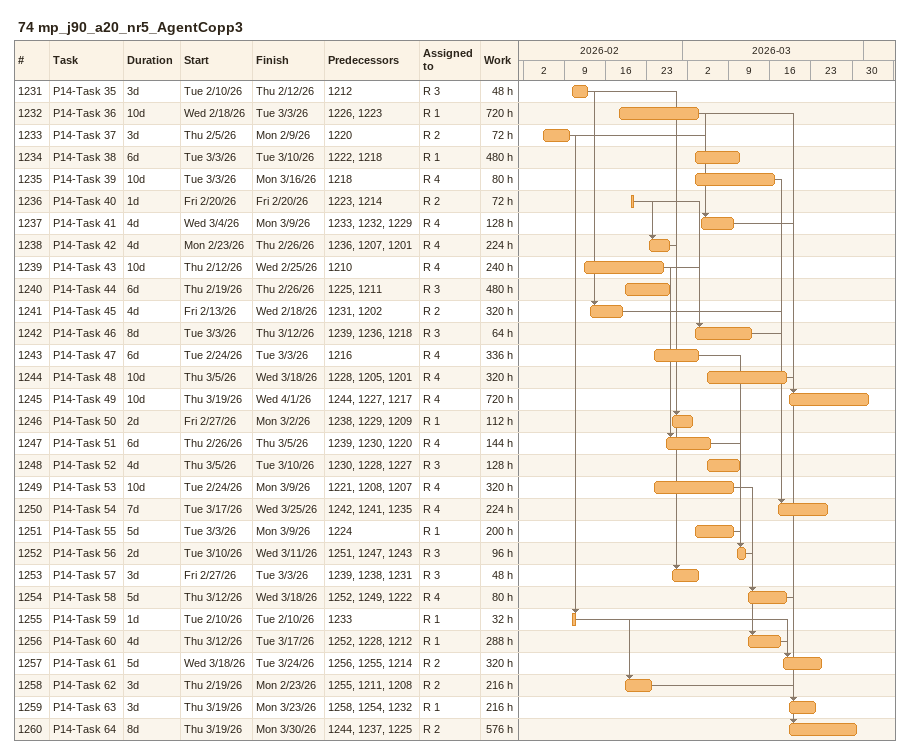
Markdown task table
74 mp_j90_a20_nr5_AgentCopp3

| ID | Task | Duration | Start | Finish | Predecessors | Resources | Work (h) |
|---|---|---|---|---|---|---|---|
| 1231 | P14-Task 35 | 3d | 2026-02-10 | 2026-02-12 | 1212 | R 3 | 48 |
| 1232 | P14-Task 36 | 10d | 2026-02-18 | 2026-03-03 | 1226, 1223 | R 1 | 720 |
| 1233 | P14-Task 37 | 3d | 2026-02-05 | 2026-02-09 | 1220 | R 2 | 72 |
| 1234 | P14-Task 38 | 6d | 2026-03-03 | 2026-03-10 | 1222, 1218 | R 1 | 480 |
| 1235 | P14-Task 39 | 10d | 2026-03-03 | 2026-03-16 | 1218 | R 4 | 80 |
| 1236 | P14-Task 40 | 1d | 2026-02-20 | 2026-02-20 | 1223, 1214 | R 2 | 72 |
| 1237 | P14-Task 41 | 4d | 2026-03-04 | 2026-03-09 | 1233, 1232, 1229 | R 4 | 128 |
| 1238 | P14-Task 42 | 4d | 2026-02-23 | 2026-02-26 | 1236, 1207, 1201 | R 4 | 224 |
| 1239 | P14-Task 43 | 10d | 2026-02-12 | 2026-02-25 | 1210 | R 4 | 240 |
| 1240 | P14-Task 44 | 6d | 2026-02-19 | 2026-02-26 | 1225, 1211 | R 3 | 480 |
| 1241 | P14-Task 45 | 4d | 2026-02-13 | 2026-02-18 | 1231, 1202 | R 2 | 320 |
| 1242 | P14-Task 46 | 8d | 2026-03-03 | 2026-03-12 | 1239, 1236, 1218 | R 3 | 64 |
| 1243 | P14-Task 47 | 6d | 2026-02-24 | 2026-03-03 | 1216 | R 4 | 336 |
| 1244 | P14-Task 48 | 10d | 2026-03-05 | 2026-03-18 | 1228, 1205, 1201 | R 4 | 320 |
| 1245 | P14-Task 49 | 10d | 2026-03-19 | 2026-04-01 | 1244, 1227, 1217 | R 4 | 720 |
| 1246 | P14-Task 50 | 2d | 2026-02-27 | 2026-03-02 | 1238, 1229, 1209 | R 1 | 112 |
| 1247 | P14-Task 51 | 6d | 2026-02-26 | 2026-03-05 | 1239, 1230, 1220 | R 4 | 144 |
| 1248 | P14-Task 52 | 4d | 2026-03-05 | 2026-03-10 | 1230, 1228, 1227 | R 3 | 128 |
| 1249 | P14-Task 53 | 10d | 2026-02-24 | 2026-03-09 | 1221, 1208, 1207 | R 4 | 320 |
| 1250 | P14-Task 54 | 7d | 2026-03-17 | 2026-03-25 | 1242, 1241, 1235 | R 4 | 224 |
| 1251 | P14-Task 55 | 5d | 2026-03-03 | 2026-03-09 | 1224 | R 1 | 200 |
| 1252 | P14-Task 56 | 2d | 2026-03-10 | 2026-03-11 | 1251, 1247, 1243 | R 3 | 96 |
| 1253 | P14-Task 57 | 3d | 2026-02-27 | 2026-03-03 | 1239, 1238, 1231 | R 3 | 48 |
| 1254 | P14-Task 58 | 5d | 2026-03-12 | 2026-03-18 | 1252, 1249, 1222 | R 4 | 80 |
| 1255 | P14-Task 59 | 1d | 2026-02-10 | 2026-02-10 | 1233 | R 1 | 32 |
| 1256 | P14-Task 60 | 4d | 2026-03-12 | 2026-03-17 | 1252, 1228, 1212 | R 1 | 288 |
| 1257 | P14-Task 61 | 5d | 2026-03-18 | 2026-03-24 | 1256, 1255, 1214 | R 2 | 320 |
| 1258 | P14-Task 62 | 3d | 2026-02-19 | 2026-02-23 | 1255, 1211, 1208 | R 2 | 216 |
| 1259 | P14-Task 63 | 3d | 2026-03-19 | 2026-03-23 | 1258, 1254, 1232 | R 1 | 216 |
| 1260 | P14-Task 64 | 8d | 2026-03-19 | 2026-03-30 | 1244, 1237, 1225 | R 2 | 576 |
